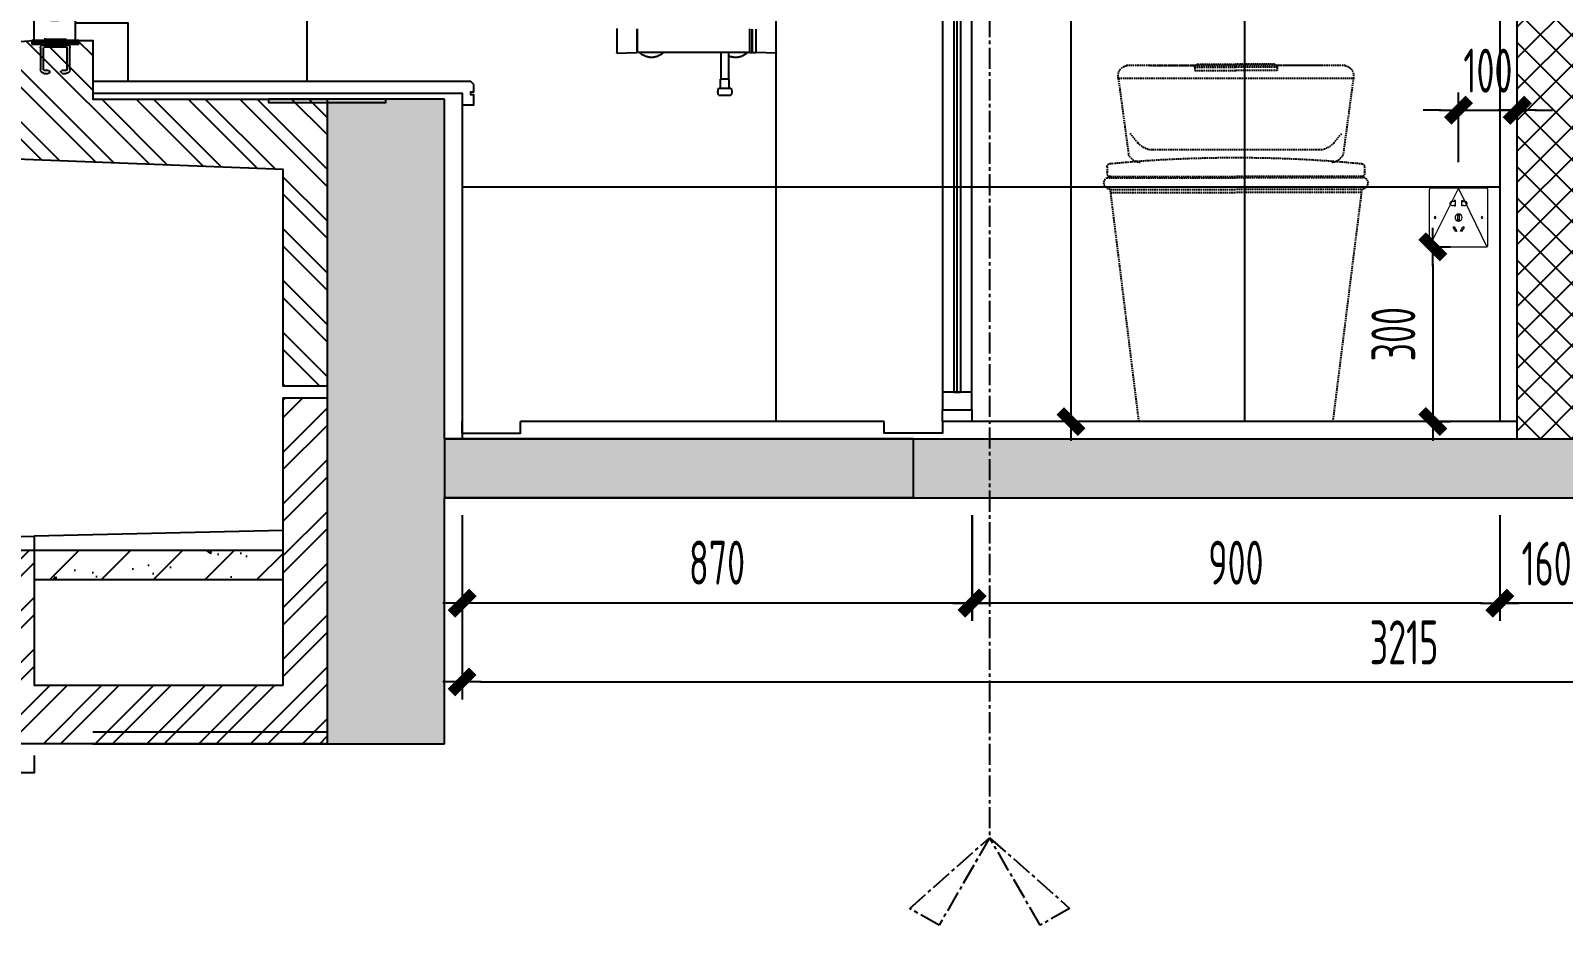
# Model space of a CAD drawing. Header units: inches. Extents: x 96003 to 270950, y -80202 to 65998.
# Drawn here: x 264390 to 267005, y 41716 to 43243 of the extents above; entities that cross this region are included whole.
import ezdxf

# ---------------------------------------------------------------- set-up
doc = ezdxf.new("R2010")
doc.units = ezdxf.units.IN
doc.header["$LTSCALE"] = 10
doc.header["$MEASUREMENT"] = 0
for name, pattern in [('$0$HIDDEN', [0.375, 0.25, -0.125]), ('CENTER2', [1.125, 0.75, -0.125, 0.125, -0.125]), ('DASHED2', [0.375, 0.25, -0.125])]:
    doc.linetypes.add(name, pattern=pattern)
for name, color, linetype in [('$0$LWK-建筑-立面-填充', 8, 'Continuous'), ('01', 200, 'Continuous'), ('02', 251, 'Continuous'), ('A_WALL', 4, 'Continuous'), ('B-DE-H', 8, 'Continuous'), ('EL-03', 3, 'Continuous'), ('EL-1', 1, 'Continuous'), ('EL-FURN', 1, 'Continuous'), ('EL-天花轮廓线', 100, 'Continuous'), ('EL-远看线', 30, 'Continuous'), ('FC-地面造型', 136, 'Continuous'), ('FF-FINISH【完成面】', 20, 'Continuous'), ('WINDOW', 3, 'Continuous'), ('铝膜', 4, 'Continuous')]:
    doc.layers.add(name, color=color, linetype=linetype)
doc.layers.add('F-2', color=145, linetype='Continuous', lineweight=0)
doc.styles.add('CCD_DIM', font='archs.shx', dxfattribs={"width": 0.7})
doc.linetypes.add('ZIGZAG', pattern='A,0.00254,-5.08,[131,ltypeshp.shx,S=5.08,R=0,X=-5.08,Y=0],-10.16,[131,ltypeshp.shx,S=5.08,R=180,X=5.08,Y=0],-5.08', length=20.32254)
doc.dimstyles.new('1.30', dxfattribs={"dimscale": 30, "dimtxt": 2.5, "dimasz": 1, "dimexe": 1, "dimexo": 1.5, "dimgap": 1, "dimtad": 1, "dimdec": 0, "dimrnd": 5, "dimdsep": 46, "dimtxsty": 'CCD_DIM', "dimblk": 'CCD_Dimension_Tick', "dimcen": 1, "dimclrd": 44, "dimclre": 44, "dimclrt": 2, "dimadec": 0, "dimazin": 2, "dimtfac": 1, "dimtdec": 0, "dimtix": 1, "dimtmove": 2, "dimatfit": 3, "dimldrblk": 'CCD_Dimension_Tick', "dimfxl": 5, "dimfxlon": 1, "dimtolj": 1, "dimarcsym": 0})
doc.dimstyles.new('Matrix_30内', dxfattribs={"dimscale": 30, "dimtxt": 2.5, "dimasz": 1, "dimexe": 2, "dimexo": 1.5, "dimgap": 0.6, "dimtad": 1, "dimdec": 0, "dimrnd": 1, "dimzin": 12, "dimdsep": 46, "dimtxsty": 'CCD_DIM', "dimblk": 'CCD_Dimension_Tick', "dimcen": 0.125, "dimclrd": 44, "dimclre": 44, "dimclrt": 50, "dimadec": 0, "dimazin": 0, "dimtfac": 1, "dimtdec": 0, "dimtix": 1, "dimtmove": 2, "dimatfit": 3, "dimldrblk": 'CCD_Leader_Dot', "dimfxl": 5, "dimfxlon": 1, "dimtvp": 1, "dimtolj": 1, "dimtzin": 0, "dimarcsym": 0})

# ---------------------------------------------------------------- blocks, each defined once
blk = doc.blocks.new('CCD_Dimension_Tick')
at = {"color": 0, "linetype": 'ByBlock'}
for p, q in [((-1.091, 0), (0, 0)), ((0, 0), (1.091, 0))]:
    blk.add_line(p, q, dxfattribs=at)
at = {"color": 0, "linetype": 'Continuous', "const_width": 0.608}
blk.add_lwpolyline([(-0.61, -0.61), (0.61, 0.61)], dxfattribs=at)
blk = doc.blocks.new('*D373')
at = {"layer": 'Defpoints', "color": 0, "linetype": 'ByBlock', "transparency": 16777216}
for p in [(263689.4, 43376.3), (263869.4, 43376.3, 0), (265398.5, 42996.3, 0)]:
    blk.add_point(p, dxfattribs=at)
at = {"layer": 'EL-天花轮廓线', "color": 44, "lineweight": -2, "transparency": 16777216}
for p, q in [((263824.4, 43376.3), (263629.4, 43376.3)), ((263689.4, 43026.3), (263689.4, 43346.3)), ((263839.4, 42996.3), (263629.4, 42996.3))]:
    blk.add_line(p, q, dxfattribs=at)
at = {"layer": 'EL-天花轮廓线', "color": 44, "linetype": 'ByBlock', "lineweight": -2, "transparency": 16777216, "xscale": 30, "yscale": 30, "zscale": 30}
for p, rotation in [((263689.4, 43376.3), 90), ((263689.4, 42996.3), 270)]:
    blk.add_blockref('CCD_Dimension_Tick', p, dxfattribs=dict(at, rotation=rotation))
at = {"layer": 'EL-天花轮廓线', "color": 50, "linetype": 'ByBlock', "transparency": 16777216, "insert": (263633.9, 43186.3), "char_height": 75, "attachment_point": 5, "rotation": 90, "style": 'CCD_DIM'}
blk.add_mtext('\\A1;380', dxfattribs=at)
blk = doc.blocks.new('CCD_Leader_Dot')
at = {"color": 0, "linetype": 'ByBlock'}
blk.add_line((-5, 0), (-10, 0), dxfattribs=at)
at = {"color": 0, "linetype": 'ByBlock', "const_width": 5}
blk.add_lwpolyline([(-2.5, 0, 1), (2.5, 0, 1)], format="xyb", close=True, dxfattribs=at)
blk = doc.blocks.new('A$C7C994854')
at = {"color": 0}
blk.add_lwpolyline([(0, 100), (95, 100, -0.414214), (97.5, 97.5), (97.5, 2.5, -0.414214), (95, 0), (0, 0, -0.414214), (-2.5, 2.5), (-2.5, 97.5, -0.414214)], format="xyb", close=True, dxfattribs=at)
for points in [[(40.1, 71.5), (40.1, 70), (42.1, 70), (42.1, 79), (40.1, 79), (40.1, 76.7)], [(54.9, 71.5), (54.9, 70), (52.9, 70), (52.9, 79), (54.9, 79), (54.9, 76.7)]]:
    blk.add_lwpolyline(points, dxfattribs=at)
for points in [[(46.5, 45.5), (48.5, 45.5), (48.5, 54.5), (46.5, 54.5)], [(42.6, 26), (44.4, 27), (39.9, 34.8), (38.1, 33.8)], [(50.6, 27), (52.4, 26), (56.9, 33.8), (55.1, 34.8)]]:
    blk.add_lwpolyline(points, close=True, dxfattribs=at)
for centre, radius in [((47.5, 50), 6), ((7.5, 50), 1.54), ((87.5, 50), 1.54)]:
    blk.add_circle(centre, radius, dxfattribs=at)
for centre, start, end in [((37.1, 74.1), 40.2111, 319.7889), ((57.9, 74.1), 220.2111, 139.7889)]:
    blk.add_arc(centre, 4, start, end, dxfattribs=at)
blk = doc.blocks.new('*U64')
at = {"xscale": -1}
blk.add_blockref('A$C7C994854', (40.4, -29.9), dxfattribs=at)
blk = doc.blocks.new('*U99')
at = {"layer": 'EL-1', "linetype": 'CENTER2', "ltscale": 5}
blk.add_lwpolyline([(-45, 2497.1), (-187, 2623), (-135, 2653), (-45, 2497.1), (45, 2653), (97, 2623), (-45, 2497.1), (-45, -763.6), (97, -889.4), (45, -919.4), (-45, -763.6), (-135, -919.4), (-187, -889.4), (-45, -763.6)], dxfattribs=at)
blk = doc.blocks.new('$0$jfgDFGDFHFuhgaerren32cht15f15dsfdsfsd121墙身-栏板-接头')
at = {"layer": '$0$LWK-建筑-立面-填充'}
h = blk.add_hatch(dxfattribs=at)
h.set_pattern_fill('ANSI32', color=8, scale=10, style=0)
h.set_pattern_definition([(45, (-118960.0216, 1725.9335), (-2.65165043, 2.65165043), []), (45, (-118958.254, 1725.9335), (-2.65165043, 2.65165043), [])])
h.paths.add_polyline_path([(41.8, 0), (-38.2, 0), (-38.2, -6), (41.8, -6)])
for points in [[(-16, 0), (-19, 0), (-19.6, 0, 0.414214), (-16, 3.6)], [(19.3, 0), (22.3, 0), (22.9, 0, -0.414214), (19.3, 3.6)]]:
    blk.add_hatch(color=4).paths.add_polyline_path(points)
at = {"color": 3}
for p, q in [((-38.2, 0), (41.8, 0)), ((-38.2, -6), (-38.2, 0)), ((41.8, 0), (41.8, -6)), ((41.8, -6), (-38.2, -6))]:
    blk.add_line(p, q, dxfattribs=at)
at = {"color": 1}
for p, q in [((-15.2, 0), (-15.2, 3.7)), ((-14.2, 0), (-14.2, 3.7)), ((-13.2, 0), (-13.2, 3.7)), ((-12.2, 0), (-12.2, 3.7)), ((-11.2, 0), (-11.2, 3.7)), ((-10.2, 0), (-10.2, 3.7)), ((-9.2, 0), (-9.2, 3.7)), ((-8.2, 0), (-8.2, 3.7)), ((-7.2, 0), (-7.2, 3.7)), ((-6.2, 0), (-6.2, 3.7)), ((-5.2, 0), (-5.2, 3.7)), ((-4.2, 0), (-4.2, 3.7)), ((-3.2, 0), (-3.2, 3.7)), ((-2.2, 0), (-2.2, 3.7)), ((-1.2, 0), (-1.2, 3.7)), ((-0.2, 0), (-0.2, 3.7)), ((0.8, 0), (0.8, 3.7)), ((1.8, 0), (1.8, 3.7)), ((2.8, 0), (2.8, 3.7)), ((3.8, 0), (3.8, 3.7)), ((4.8, 0), (4.8, 3.7)), ((5.8, 0), (5.8, 3.7)), ((6.8, 0), (6.8, 3.7)), ((7.8, 0), (7.8, 3.7)), ((8.8, 0), (8.8, 3.7)), ((9.8, 0), (9.8, 3.7)), ((10.8, 0), (10.8, 3.7)), ((11.8, 0), (11.8, 3.7)), ((12.8, 0), (12.8, 3.7)), ((13.8, 0), (13.8, 3.7)), ((14.8, 0), (14.8, 3.7)), ((15.8, 0), (15.8, 3.7)), ((16.8, 0), (16.8, 3.7)), ((17.8, 0), (17.8, 3.7)), ((18.8, 0), (18.8, 3.8)), ((-20.2, -9.7), (-20.2, -6)), ((-19.2, -9.7), (-19.2, -6)), ((-18.2, -9.7), (-18.2, -6)), ((-17.2, -9.7), (-17.2, -6)), ((-16.2, -9.7), (-16.2, -6)), ((-15.2, -9.7), (-15.2, -6)), ((-14.2, -9.7), (-14.2, -6)), ((-13.2, -9.7), (-13.2, -6)), ((-12.2, -9.7), (-12.2, -6)), ((-11.2, -9.7), (-11.2, -6)), ((-10.2, -9.7), (-10.2, -6)), ((-9.2, -9.7), (-9.2, -6)), ((-8.2, -9.7), (-8.2, -6)), ((-7.2, -9.7), (-7.2, -6)), ((-6.2, -9.7), (-6.2, -6)), ((-5.2, -9.7), (-5.2, -6)), ((-4.2, -9.7), (-4.2, -6)), ((-3.2, -9.7), (-3.2, -6)), ((-2.2, -9.7), (-2.2, -6)), ((-1.2, -9.7), (-1.2, -6)), ((-0.2, -9.7), (-0.2, -6)), ((0.8, -9.7), (0.8, -6)), ((1.8, -9.7), (1.8, -6)), ((2.8, -9.7), (2.8, -6)), ((3.8, -9.7), (3.8, -6)), ((4.8, -9.7), (4.8, -6)), ((5.8, -9.7), (5.8, -6)), ((6.8, -9.7), (6.8, -6)), ((7.8, -9.7), (7.8, -6)), ((8.8, -9.7), (8.8, -6)), ((9.8, -9.7), (9.8, -6)), ((10.8, -9.7), (10.8, -6)), ((11.8, -9.7), (11.8, -6)), ((12.8, -9.7), (12.8, -6)), ((13.8, -9.7), (13.8, -6)), ((14.8, -9.7), (14.8, -6)), ((15.8, -9.7), (15.8, -6)), ((16.8, -9.7), (16.8, -6)), ((17.8, -9.7), (17.8, -6)), ((18.8, -9.7), (18.8, -6)), ((19.8, -9.7), (19.8, -6)), ((20.8, -9.7), (20.8, -6)), ((21.8, -9.7), (21.8, -6)), ((22.8, -9.7), (22.8, -6)), ((23.8, -9.7), (23.8, -6))]:
    blk.add_line(p, q, dxfattribs=at)
at = {"color": 1, "linetype": '$0$HIDDEN', "ltscale": 0.25}
blk.add_lwpolyline([(20.5, -6, -0.414214), (26.8, -12.2), (26.8, -49.7, -0.414214), (20.5, -56), (13.7, -56, -1), (13.7, -51), (20.5, -51, 0.414214), (21.8, -49.7), (21.8, -12.2, 0.414214), (20.5, -11), (-17, -11, 0.414214), (-18.2, -12.2), (-18.2, -49.7, 0.414214), (-17, -51), (-10.1, -51, -1), (-10.1, -56), (-17, -56, -0.414214), (-23.2, -49.7), (-23.2, -12.2, -0.414214), (-17, -6)], format="xyb", dxfattribs=at)
at = {"color": 4}
for centre, start, end in [((-19.6, 3.6), 270, 0), ((22.9, 3.6), 180, 270)]:
    blk.add_arc(centre, 3.6, start, end, dxfattribs=at)
at = {"color": 1}
for centre, start, end in [((-27.6, -5.2), 321.358, 352.6077), ((31.2, -5.2), 187.3923, 218.642)]:
    blk.add_arc(centre, 6.57, start, end, dxfattribs=at)
blk = doc.blocks.new('14')
at = {"layer": 'B-DE-H'}
h = blk.add_hatch(dxfattribs=at)
h.set_pattern_fill('金属,_O', color=256, scale=25)
h.set_pattern_definition([(45, (0, 0), (-44.194174, 44.194174), []), (45, (29.46, 0), (-44.194174, 44.194174), [])])
h.paths.add_polyline_path([(536771.5, -195952.7), (536771.5, -195462.7), (536846.5, -195462.7), (536846.5, -196052.7), (536246.5, -196052.7), (536246.5, -195722.7), (536346.5, -195722.7), (536346.5, -195952.7)])
at = {"layer": '铝膜'}
blk.add_lwpolyline([(536771.5, -195952.7), (536771.5, -195462.7), (536846.5, -195462.7), (536846.5, -196052.7), (536286.5, -196052.7, 1), (536266.5, -196052.7), (536246.5, -196052.7), (536246.5, -195722.7), (536346.5, -195722.7), (536346.5, -195952.7), (536771.5, -195952.7)], format="xyb", dxfattribs=at)
blk = doc.blocks.new('ewee43')
h = blk.add_hatch(color=250)
h.dxf.hatch_style = 1
h.paths.add_polyline_path([(222824.7, 48765.5), (222824.7, 47665.5), (223024.7, 47665.5), (223024.7, 48085.5), (223824.8, 48085.5), (223824.8, 48185.5), (223024.7, 48185.5), (223024.7, 48765.5)])
at = {"layer": '01'}
h = blk.add_hatch(dxfattribs=at)
h.set_pattern_fill('钢筋混凝土', color=256, scale=25, style=0)
h.set_pattern_definition([(45, (-277622.5, 240690.71), (-44.194174, 44.194174), []), (50, (-277622.5, 240690.7), (179.315046, -15.688034), [18.75, -206.25]), (355, (-277622.5, 240690.7), (-34.687833, 188.048033), [15, -165]), (100.4514, (-277607.56, 240689.4), (144.627345, 172.359886), [15.93505, -175.28553]), (46.1842, (-277622.5, 240740.7), (266.81026, -41.37975), [28.125, -309.375]), (96.6356, (-277600.27, 240737.26), (233.66568, 243.52947), [23.90257, -262.92825]), (351.1842, (-277622.5, 240740.7), (233.66549, 243.52965), [22.5, -247.5]), (21, (-277597.5, 240728.2), (149.226763, -100.654723), [18.75, -206.25]), (326, (-277597.5, 240728.2), (60.82883, 181.28751), [15, -165]), (71.4514, (-277585.06, 240719.82), (210.055657, 80.632624), [15.93505, -175.28553]), (37.5, (-277622.5, 240690.71), (3.039964, 83.2234635), [0, -163, 0, -167.5, 0, -165.625]), (7.5, (-277622.5, 240690.71), (65.767384, 98.602928), [0, -95.5, 0, -159.25, 0, -63.125]), (327.5, (-277678.25, 240690.71), (133.455609, -5.638718), [0, -62.5, 0, -195, 0, -258.75]), (317.5, (-277703.25, 240690.71), (145.796542, 25.026246), [0, -81.25, 0, -129.5, 0, -183.75])])
h.paths.add_polyline_path([(222324.8, 47995.5), (222324.8, 47945.5), (222749.7, 47945.5), (222749.7, 47995.5)])
at = {"layer": 'B-DE-H'}
h = blk.add_hatch(dxfattribs=at)
h.set_pattern_fill('金属,_O', color=256, scale=25)
h.set_pattern_definition([(135, (59699.013, 337917.83), (44.194174, 44.194174), []), (135, (59669.55, 337917.83), (44.194174, 44.194174), [])])
edge = h.paths.add_edge_path()
edge.add_line((222264.7, 48664.1), (222262.2, 48675.5))
edge.add_line((222262.2, 48675.5), (222247.2, 48675.5))
edge.add_line((222247.2, 48675.5), (222244.7, 48664.8))
edge.add_line((222244.7, 48664.8), (222224.7, 48665.5))
edge.add_line((222224.7, 48665.5), (222224.7, 48765.5))
edge.add_line((222224.7, 48765.5), (222174.7, 48765.5))
edge.add_line((222174.7, 48765.5), (222174.7, 48855.5))
edge.add_line((222174.7, 48855.5), (222324.8, 48865.5))
edge.add_line((222324.8, 48865.5), (222424.7, 48865.5))
edge.add_line((222424.7, 48865.5), (222424.7, 48765.5))
edge.add_line((222424.7, 48765.5), (222824.7, 48765.5))
edge.add_line((222824.7, 48765.5), (222824.7, 48275.5))
edge.add_line((222824.7, 48275.5), (222749.7, 48275.5))
edge.add_line((222749.7, 48275.5), (222749.7, 48645.5))
edge.add_line((222749.7, 48645.5), (222264.7, 48664.1))
at = {"layer": '01'}
for p, q in [((222824.7, 48765.5), (222824.7, 47665.5)), ((223024.7, 48765.5), (222824.7, 48765.5)), ((223024.7, 48185.5), (223024.7, 48765.5)), ((223824.8, 48185.5), (223024.7, 48185.5)), ((223824.8, 48085.5), (223824.8, 48185.5)), ((223024.7, 47665.5), (223024.7, 48085.5)), ((223024.7, 48085.5), (223824.8, 48085.5)), ((222824.7, 47665.5), (223024.7, 47665.5))]:
    blk.add_line(p, q, dxfattribs=at)
at = {"layer": '01', "elevation": 0}
blk.add_lwpolyline([(222324.8, 47645.5), (222324.8, 47615.5), (222164.8, 47615.5, 1), (222144.8, 47615.5), (222124.7, 47615.5), (222124.7, 47665.5), (222144.7, 47665.5), (222144.7, 47685.5), (222124.7, 47685.5), (222124.7, 47945.5), (222144.7, 47945.5), (222144.7, 47965.5), (222124.7, 47965.5), (222124.7, 48015.5), (222324.8, 48019.7), (222324.8, 47995.5)], format="xyb", dxfattribs=at)
for points in [[(222749.7, 48029.3), (222324.8, 48019.7)], [(222324.8, 47995.5), (222749.7, 47995.5)], [(222324.8, 47945.5), (222749.7, 47945.5)], [(222424.7, 47685.5), (222824.7, 47685.5)], [(222424.7, 47665.5), (222824.7, 47665.5)]]:
    blk.add_lwpolyline(points, dxfattribs=at)
at = {"layer": 'A_WALL', "elevation": 0}
blk.add_lwpolyline([(222264.7, 48664.1), (222262.2, 48675.5), (222247.2, 48675.5), (222244.7, 48664.8), (222224.7, 48665.5), (222224.7, 48765.5), (222174.7, 48765.5), (222174.7, 48855.5), (222324.8, 48865.5), (222424.7, 48865.5), (222424.7, 48765.5), (222824.7, 48765.5), (222824.7, 48765.5), (222824.7, 48275.5), (222749.7, 48275.5), (222749.7, 48645.5), (222264.7, 48664.1)], dxfattribs=at)
blk.add_lwpolyline([(222924.7, 48765.5), (222724.7, 48765.5), (222724.7, 48759.5), (222924.7, 48759.5)], close=True, dxfattribs=at)
at = {"layer": 'WINDOW', "color": 136, "elevation": 0}
blk.add_lwpolyline([(222324.8, 48935.5), (222352.8, 48935.5), (222352.8, 48900.5), (222366.8, 48900.5), (222366.8, 48935.5), (222394.8, 48935.5), (222394.8, 48865.5), (222324.8, 48865.5)], close=True, dxfattribs=at)
blk.add_lwpolyline([(222324.8, 48935.5), (222352.8, 48935.5), (222352.8, 48900.5), (222366.8, 48900.5), (222366.8, 48935.5), (222394.8, 48935.5), (222394.8, 48865.5), (222324.8, 48865.5)], close=True, dxfattribs=at)
at = {"layer": '01'}
blk.add_blockref('14', (-314021.7, 243718.2, 0), dxfattribs=at)
at = {"layer": 'WINDOW', "color": 136, "extrusion": (0, 0, -1), "zscale": -1}
blk.add_blockref('$0$jfgDFGDFHFuhgaerren32cht15f15dsfdsfsd121墙身-栏板-接头', (-222362.6, 48865.5, 0), dxfattribs=at)
blk = doc.blocks.new('A$C4C492273')
at = {"layer": 'EL-03', "elevation": 0}
blk.add_lwpolyline([(32.1, 25), (27.1, 30), (-617.9, 30), (-617.9, 10), (12.1, 10), (12.1, -10), (12.1, -10), (32.1, -10), (32.1, 7.5), (27.1, 7.5), (27.1, 12.5), (32.1, 12.5), (32.1, 25)], dxfattribs=at)
blk = doc.blocks.new('reer')
h = blk.add_hatch()
h.set_pattern_fill('ANSI37', color=250, scale=300, angle=-90)
h.set_pattern_definition([(225, (327104.933, 211775.273), (-26.516504, 26.516504), []), (135, (327104.933, 211775.273), (26.516504, 26.516504), [])])
h.paths.add_polyline_path([(267026, 42546.3), (266926, 42546.3), (266926, 45466.5), (267026, 45466.5)])
h = blk.add_hatch(color=250)
h.dxf.hatch_style = 1
h.paths.add_polyline_path([(265095.9, 42546.3), (265095.9, 42446.3), (267545.9, 42446.3), (268595.9, 42446.3), (268595.9, 42546.3), (267445.9, 42546.3)])
at = {"color": 5}
for p, q in [((265845.7, 42576.3, 0), (265225.7, 42576.3, 0)), ((266926, 42576.3, 0), (265945.7, 42576.3, 0))]:
    blk.add_line(p, q, dxfattribs=at)
at = {"color": 5, "elevation": 0}
blk.add_lwpolyline([(267026, 42546.3), (266926, 42546.3), (266926, 45466.5), (267026, 45466.5)], close=True, dxfattribs=at)
for points in [[(265125.7, 42576.3), (265125.7, 42556.3), (265225.7, 42556.3), (265225.7, 42576.3)], [(265945.7, 42576.3), (265945.7, 42556.3), (265845.7, 42556.3), (265845.7, 42576.3)]]:
    blk.add_lwpolyline(points, dxfattribs=at)
at = {"layer": '01'}
blk.add_lwpolyline([(265095.9, 42546.3), (265095.9, 42446.3), (267545.9, 42446.3), (267545.9, 42446.3), (268595.9, 42446.3), (268595.9, 42546.3), (267445.9, 42546.3), (267445.9, 42546.3)], close=True, dxfattribs=at)
at = {"layer": 'F-2', "color": 136, "linetype": 'ByBlock', "elevation": 0}
blk.add_lwpolyline([(266776.5, 42874.9), (266825.7, 42974.1), (266874.3, 42874.4)], dxfattribs=at)
at = {"layer": 'FC-地面造型', "color": 136, "linetype": 'ByBlock'}
for p, q in [((264860.9, 44986.3, 0), (264860.9, 43156.5)), ((265660.9, 44986.3, 0), (265660.9, 42576.3, 0)), ((266460.9, 44986.3, 0), (266460.9, 42576.3, 0)), ((266896.2, 42976.3, 0), (265125.9, 42976.3, 0))]:
    blk.add_line(p, q, dxfattribs=at)
at = {"layer": 'FC-地面造型', "color": 1, "linetype": 'ByBlock'}
blk.add_line((266896.2, 44986.3, 0), (266896.2, 42576.3, 0), dxfattribs=at)
at = {"layer": 'FF-FINISH【完成面】', "linetype": 'ByBlock'}
blk.add_line((265125.9, 43136.5), (265125.9, 42546.5), dxfattribs=at)
at = {"layer": 'FF-FINISH【完成面】', "linetype": 'ByBlock', "elevation": 0}
for points in [[(264465.9, 43256.5), (264555.9, 43256.5), (264555.9, 43156.5)], [(265945.7, 42576.3), (265945.7, 42596.3), (265995.7, 42596.3), (265995.7, 42576.3)]]:
    blk.add_lwpolyline(points, dxfattribs=at)
at = {"xscale": 0.96, "yscale": 0.96, "zscale": 0.96}
blk.add_blockref('*U99', (266069.1, 42599.1), dxfattribs=at)
at = {"layer": 'F-2'}
blk.add_blockref('*U64', (266832.9, 42904.3, 0), dxfattribs=at)
at = {"layer": 'FC-地面造型', "color": 20, "linetype": 'ByBlock'}
blk.add_blockref('ewee43', (42071.1, -5639), dxfattribs=at)
at = {"layer": 'FF-FINISH【完成面】', "linetype": 'ByBlock'}
blk.add_blockref('A$C4C492273', (265113.8, 43126.5, 0), dxfattribs=at)
blk = doc.blocks.new('*D492')
at = {"layer": 'Defpoints', "color": 0, "linetype": 'ByBlock', "transparency": 16777216}
for p in [(266896.2, 42596.3), (267055.9, 42596.3), (266896.2, 42266.3)]:
    blk.add_point(p, dxfattribs=at)
at = {"layer": 'FC-地面造型', "color": 44, "linetype": 'ByBlock', "lineweight": -2, "transparency": 16777216}
for p, q in [((266896.2, 42416.3), (266896.2, 42236.3)), ((267055.9, 42416.3), (267055.9, 42236.3)), ((266866.2, 42266.3), (266836.2, 42266.3)), ((267055.9, 42266.3), (266896.2, 42266.3)), ((267085.9, 42266.3), (267115.9, 42266.3))]:
    blk.add_line(p, q, dxfattribs=at)
at = {"layer": 'FC-地面造型', "color": 44, "linetype": 'ByBlock', "lineweight": -2, "transparency": 16777216, "xscale": 30, "yscale": 30, "zscale": 30}
blk.add_blockref('CCD_Dimension_Tick', (266896.2, 42266.3), dxfattribs=at)
at = {"layer": 'FC-地面造型', "color": 44, "linetype": 'ByBlock', "lineweight": -2, "transparency": 16777216, "xscale": 30, "yscale": 30, "zscale": 30, "rotation": 180}
blk.add_blockref('CCD_Dimension_Tick', (267055.9, 42266.3), dxfattribs=at)
at = {"layer": 'FC-地面造型', "color": 2, "linetype": 'ByBlock', "transparency": 16777216, "insert": (266976, 42333.8), "char_height": 75, "attachment_point": 5, "style": 'CCD_DIM'}
blk.add_mtext('\\A1;160', dxfattribs=at)
blk = doc.blocks.new('*D493')
at = {"layer": 'Defpoints', "color": 0, "linetype": 'ByBlock', "transparency": 16777216}
for p in [(265995.9, 42596.3, 0), (266896.2, 42416.3), (265995.9, 42266.3)]:
    blk.add_point(p, dxfattribs=at)
at = {"layer": 'FC-地面造型', "color": 44, "linetype": 'ByBlock', "lineweight": -2, "transparency": 16777216}
for p, q in [((265995.9, 42416.3), (265995.9, 42236.3)), ((266896.2, 42371.3), (266896.2, 42236.3)), ((266866.2, 42266.3), (266025.9, 42266.3))]:
    blk.add_line(p, q, dxfattribs=at)
at = {"layer": 'FC-地面造型', "color": 44, "linetype": 'ByBlock', "lineweight": -2, "transparency": 16777216, "xscale": 30, "yscale": 30, "zscale": 30, "rotation": 180}
blk.add_blockref('CCD_Dimension_Tick', (265995.9, 42266.3), dxfattribs=at)
at = {"layer": 'FC-地面造型', "color": 44, "linetype": 'ByBlock', "lineweight": -2, "transparency": 16777216, "xscale": 30, "yscale": 30, "zscale": 30}
blk.add_blockref('CCD_Dimension_Tick', (266896.2, 42266.3), dxfattribs=at)
at = {"layer": 'FC-地面造型', "color": 2, "linetype": 'ByBlock', "transparency": 16777216, "insert": (266446, 42335.4), "char_height": 75, "attachment_point": 5, "style": 'CCD_DIM'}
blk.add_mtext('\\A1;900', dxfattribs=at)
blk = doc.blocks.new('*D494')
at = {"layer": 'Defpoints', "color": 0, "linetype": 'ByBlock', "transparency": 16777216}
for p in [(265125.9, 42596.3), (265995.7, 42591.3), (265125.9, 42266.3)]:
    blk.add_point(p, dxfattribs=at)
at = {"layer": 'FC-地面造型', "color": 44, "linetype": 'ByBlock', "lineweight": -2, "transparency": 16777216}
for p, q in [((265125.9, 42416.3), (265125.9, 42236.3)), ((265995.7, 42416.3), (265995.7, 42236.3)), ((265965.7, 42266.3), (265155.9, 42266.3))]:
    blk.add_line(p, q, dxfattribs=at)
at = {"layer": 'FC-地面造型', "color": 44, "linetype": 'ByBlock', "lineweight": -2, "transparency": 16777216, "xscale": 30, "yscale": 30, "zscale": 30, "rotation": 180}
blk.add_blockref('CCD_Dimension_Tick', (265125.9, 42266.3), dxfattribs=at)
at = {"layer": 'FC-地面造型', "color": 44, "linetype": 'ByBlock', "lineweight": -2, "transparency": 16777216, "xscale": 30, "yscale": 30, "zscale": 30}
blk.add_blockref('CCD_Dimension_Tick', (265995.7, 42266.3), dxfattribs=at)
at = {"layer": 'FC-地面造型', "color": 2, "linetype": 'ByBlock', "transparency": 16777216, "insert": (265560.8, 42335.4), "char_height": 75, "attachment_point": 5, "style": 'CCD_DIM'}
blk.add_mtext('\\A1;870', dxfattribs=at)
blk = doc.blocks.new('*D495')
at = {"layer": 'Defpoints', "color": 0, "linetype": 'ByBlock', "transparency": 16777216}
for p in [(265125.9, 42691.2, 0), (268339.9, 42461.9), (268339.9, 42131.9)]:
    blk.add_point(p, dxfattribs=at)
at = {"layer": 'FC-地面造型', "color": 44, "linetype": 'ByBlock', "lineweight": -2, "transparency": 16777216}
for p, q in [((265125.9, 42281.9), (265125.9, 42101.9)), ((268339.9, 42281.9), (268339.9, 42101.9)), ((265155.9, 42131.9), (268309.9, 42131.9))]:
    blk.add_line(p, q, dxfattribs=at)
at = {"layer": 'FC-地面造型', "color": 44, "linetype": 'ByBlock', "lineweight": -2, "transparency": 16777216, "xscale": 30, "yscale": 30, "zscale": 30, "rotation": 180}
blk.add_blockref('CCD_Dimension_Tick', (265125.9, 42131.9), dxfattribs=at)
at = {"layer": 'FC-地面造型', "color": 44, "linetype": 'ByBlock', "lineweight": -2, "transparency": 16777216, "xscale": 30, "yscale": 30, "zscale": 30}
blk.add_blockref('CCD_Dimension_Tick', (268339.9, 42131.9), dxfattribs=at)
at = {"layer": 'FC-地面造型', "color": 2, "linetype": 'ByBlock', "transparency": 16777216, "insert": (266732.9, 42199.4), "char_height": 75, "attachment_point": 5, "style": 'CCD_DIM'}
blk.add_mtext('\\A1;3215', dxfattribs=at)
blk = doc.blocks.new('A$C4EF66415')
at = {"linetype": 'DASHED2'}
for p, q in [((38.2, 607.4), (411.8, 607.4)), ((78.8, 607.4), (155.6, 607.4)), ((154.8, 604.6), (225, 604.6)), ((154.8, 604.6), (154.8, 599.2)), ((160.2, 610), (225, 610)), ((289.8, 610), (225, 610)), ((295.2, 604.6), (225, 604.6)), ((371.2, 607.4), (294.4, 607.4)), ((295.2, 604.6), (295.2, 599.2)), ((425.5, 585.7), (24.5, 585.7)), ((24.5, 585.7), (42, 455.8)), ((154.8, 599.2), (225, 599.2)), ((295.2, 599.2), (225, 599.2)), ((425.5, 585.7), (408, 455.8)), ((58, 475.4), (44.5, 491.8)), ((392, 475.4), (405.5, 491.8)), ((83.2, 463.5), (366.8, 463.5)), ((5.4, 434.7), (5.4, 423.4)), ((444.6, 434.7), (444.6, 423.4)), ((4.3, 415.8), (225, 415.8)), ((10.9, 417.9), (225, 417.9)), ((10.9, 396.2), (225, 396.2)), ((439.1, 417.9), (225, 417.9)), ((445.7, 415.8), (225, 415.8)), ((439.1, 396.2), (225, 396.2)), ((10.9, 390.8), (225, 390.8)), ((439.1, 390.8), (225, 390.8))]:
    blk.add_line(p, q, dxfattribs=at)
at = {"linetype": 'DASHED2', "elevation": 0}
blk.add_lwpolyline([(10.2, 396.2), (59.7, 0), (390.3, 0), (439.1, 396.2)], dxfattribs=at)
at = {"linetype": 'DASHED2'}
for centre, radius, start, end in [((42.1, 589.8), 18, 102.3298, 193.2281), ((160.2, 604.6), 5.43, 90, 180), ((289.8, 604.6), 5.43, 0, 90), ((407.9, 589.8), 18, 346.7719, 77.6702), ((83.2, 496.1), 32.6, 219.4481, 270), ((366.8, 496.1), 32.6, 270, 320.5519), ((222.5, -1726), 2176.5, 89.9352, 95.5952), ((62.7, 464.5), 22.4, 202.7004, 267.2736), ((227.5, -1726), 2176.5, 84.4048, 90.0648), ((387.3, 464.5), 22.4, 272.7264, 337.2996), ((10.9, 434.7), 5.43, 95.5952, 180), ((10.9, 423.4), 5.43, 180, 270), ((439.1, 423.4), 5.43, 270, 0), ((439.1, 434.7), 5.43, 0, 84.4048), ((10.9, 407.1), 10.9, 90, 270), ((439.1, 407.1), 10.9, 270, 90)]:
    blk.add_arc(centre, radius, start, end, dxfattribs=at)
blk = doc.blocks.new('A$C1E712B13')
at = {"linetype": 'DASHED2', "ltscale": 200}
for p, q in [((-220.2, -21), (-220.2, 21)), ((-186.2, -19.8), (-186.2, 19.8)), ((-179.5, 19.8), (-179.5, -19.8)), ((-179.1, 19.8), (-179.1, -19.8)), ((-175.2, -20.3), (-175.2, 20.3)), ((16.3, -20.3), (16.3, 20.3)), ((16.3, 16.3), (17.2, 16.3)), ((16.3, 16.3), (17.2, 16.3)), ((17.2, 19.6), (17.2, -19.6)), ((51.2, 21), (51.2, -21)), ((-219.7, -21.5), (-186.8, -20.1)), ((-179.8, -20.1), (-186, -20.1)), ((-179.1, -17.7), (-179.5, -17.7)), ((-179.1, -17.7), (-179.5, -17.7)), ((-175.5, -20.1), (-178.8, -20.1)), ((-175.5, -20.1), (-178.8, -20.1)), ((-175.2, -20.3), (-170.4, -20.3)), ((-170.3, -20.3), (-170.4, -20.3)), ((-170, -20.3), (-170.3, -20.3)), ((-170.3, -20.3), (-166.4, -20.3)), ((-170.1, -20.3), (-166.6, -20.3)), ((-169.5, -20.3), (-170, -20.3)), ((-169, -20.2), (-169.5, -20.3)), ((-168.3, -20.2), (-169, -20.2)), ((-167.7, -20.2), (-168.3, -20.2)), ((-167.1, -20.3), (-167.7, -20.2)), ((-166.7, -20.3), (-167.1, -20.3)), ((-166.4, -20.3), (-166.7, -20.3)), ((-166.3, -20.3), (-166.4, -20.3)), ((-166.3, -20.3), (16.3, -20.3)), ((-139.6, -65.8), (-139.6, -20.3)), ((-126.2, -20.3), (-126.2, -65.8)), ((16.3, -16.3), (17.2, -16.3)), ((16.3, -16.3), (17.2, -16.3)), ((50.6, -21.5), (17.8, -20.1)), ((-140, -81.3), (-140, -65.8)), ((-125.7, -81.3), (-125.7, -65.8)), ((-122.6, -81.3), (-143.2, -81.3)), ((-122.6, -93.2), (-143.2, -93.2))]:
    blk.add_line(p, q, dxfattribs=at)
blk.add_lwpolyline([(-140, -65.8), (-125.7, -65.8)], dxfattribs=at)
for centre, radius, start, end in [((-219.7, -21), 0.563, 180, 272.4195), ((-186.8, -19.6), 0.563, 272.4195, 0.0002), ((-186, -19.8), 0.287, 180, 270), ((-179.8, -19.8), 0.287, 270, 0), ((-178.8, -19.8), 0.287, 180, 270), ((-175.5, -19.8), 0.287, 270, 0), ((-151.3, 0), 28.7, 225.1984, 294.1303), ((-7.7, 0), 28.7, 225.1984, 314.8019), ((17.8, -19.6), 0.563, 179.9998, 267.5805), ((50.7, -21), 0.563, 267.5805, 0), ((-131.4, -87.3), 13.2, 153.0085, 206.9915), ((-134.3, -87.3), 13.2, 333.0085, 26.9915)]:
    blk.add_arc(centre, radius, start, end, dxfattribs=at)
blk = doc.blocks.new('*D496')
at = {"layer": 'Defpoints', "color": 0, "linetype": 'ByBlock', "transparency": 16777216}
for p in [(266926, 43107.6), (266825.7, 42974.1, 0), (266926, 42974.4, 0)]:
    blk.add_point(p, dxfattribs=at)
at = {"layer": 'FC-地面造型', "color": 44, "lineweight": -2, "transparency": 16777216}
for p, q in [((266825.7, 43019.1), (266825.7, 43137.6)), ((266926, 43019.4), (266926, 43137.6)), ((266795.7, 43107.6), (266765.7, 43107.6)), ((266825.7, 43107.6), (266926, 43107.6)), ((266956, 43107.6), (266986, 43107.6))]:
    blk.add_line(p, q, dxfattribs=at)
at = {"layer": 'FC-地面造型', "color": 44, "linetype": 'ByBlock', "lineweight": -2, "transparency": 16777216, "xscale": 30, "yscale": 30, "zscale": 30}
blk.add_blockref('CCD_Dimension_Tick', (266825.7, 43107.6), dxfattribs=at)
at = {"layer": 'FC-地面造型', "color": 44, "linetype": 'ByBlock', "lineweight": -2, "transparency": 16777216, "xscale": 30, "yscale": 30, "zscale": 30, "rotation": 180}
blk.add_blockref('CCD_Dimension_Tick', (266926, 43107.6), dxfattribs=at)
at = {"layer": 'FC-地面造型', "color": 2, "linetype": 'ByBlock', "transparency": 16777216, "insert": (266875.9, 43175.1), "char_height": 75, "attachment_point": 5, "style": 'CCD_DIM'}
blk.add_mtext('\\A1;100', dxfattribs=at)
blk = doc.blocks.new('*D497')
at = {"layer": 'Defpoints', "color": 0, "linetype": 'ByBlock', "transparency": 16777216}
for p in [(266779.7, 42874.4, 0), (266779.7, 42576.3, 0), (266782.1, 42576.3)]:
    blk.add_point(p, dxfattribs=at)
at = {"layer": 'FC-地面造型', "color": 44, "lineweight": -2, "transparency": 16777216}
for p, q in [((266782.1, 42874.4), (266812.1, 42874.4)), ((266782.1, 42844.4), (266782.1, 42606.3)), ((266782.1, 42576.3), (266812.1, 42576.3))]:
    blk.add_line(p, q, dxfattribs=at)
at = {"layer": 'FC-地面造型', "color": 44, "linetype": 'ByBlock', "lineweight": -2, "transparency": 16777216, "xscale": 30, "yscale": 30, "zscale": 30}
for p, rotation in [((266782.1, 42874.4), 90), ((266782.1, 42576.3), 270)]:
    blk.add_blockref('CCD_Dimension_Tick', p, dxfattribs=dict(at, rotation=rotation))
at = {"layer": 'FC-地面造型', "color": 2, "linetype": 'ByBlock', "transparency": 16777216, "insert": (266714.6, 42725.3), "char_height": 75, "attachment_point": 5, "rotation": 90, "style": 'CCD_DIM'}
blk.add_mtext('\\A1;300', dxfattribs=at)
blk = doc.blocks.new('*D498')
at = {"layer": 'Defpoints', "color": 0, "linetype": 'ByBlock', "transparency": 16777216}
for p in [(266170.7, 44377.6), (266164.6, 42576.3), (266170.7, 42576.3, 0)]:
    blk.add_point(p, dxfattribs=at)
at = {"layer": 'FC-地面造型', "color": 44, "lineweight": -2, "transparency": 16777216}
for p, q in [((266164.6, 44377.6), (266134.6, 44377.6)), ((266164.6, 44347.6), (266164.6, 42606.3)), ((266164.6, 42576.3), (266134.6, 42576.3))]:
    blk.add_line(p, q, dxfattribs=at)
at = {"layer": 'FC-地面造型', "color": 44, "linetype": 'ByBlock', "lineweight": -2, "transparency": 16777216, "xscale": 30, "yscale": 30, "zscale": 30}
for p, rotation in [((266164.6, 44377.6), 90), ((266164.6, 42576.3), 270)]:
    blk.add_blockref('CCD_Dimension_Tick', p, dxfattribs=dict(at, rotation=rotation))
at = {"layer": 'FC-地面造型', "color": 2, "linetype": 'ByBlock', "transparency": 16777216, "insert": (266097.1, 43476.9), "char_height": 75, "attachment_point": 5, "rotation": 90, "style": 'CCD_DIM'}
blk.add_mtext('\\A1;1800', dxfattribs=at)
blk = doc.blocks.new('trytru')
at = {"color": 8}
for p, q in [((128521.6, -117328.1, -6.9), (128521.6, -115358.1, 0)), ((128571.6, -115358.1, 0), (128571.6, -117328.1, -6.9))]:
    blk.add_line(p, q, dxfattribs=at)
at = {"layer": '02', "color": 250, "linetype": 'ZIGZAG'}
blk.add_line((128546.6, -117328.1, -6.9), (128546.6, -115358.1, 0), dxfattribs=at)
at = {"layer": 'EL-天花轮廓线', "color": 30, "elevation": -6.9}
blk.add_lwpolyline([(128571.6, -117358.1), (128521.6, -117358.1), (128521.6, -117328.1), (128571.6, -117328.1)], close=True, dxfattribs=at)
at = {"layer": 'EL-远看线', "color": 12, "ltscale": 0.5, "elevation": -6.9}
blk.add_lwpolyline([(128552.6, -115358.1), (128552.6, -117327.1), (128551.6, -117328.1), (128541.6, -117328.1), (128540.5, -117327.1), (128540.6, -115358.1)], dxfattribs=at)

msp = doc.modelspace()

# ---------------------------------------------------------------- block references
at = {"layer": 'EL-FURN', "xscale": -1}
for name, p in [('A$C1E712B13', (265441.3, 43226.3, 0)), ('A$C4EF66415', (266670.9, 42576.3, 0))]:
    msp.add_blockref(name, p, dxfattribs=at)
at = {"layer": 'FC-地面造型', "color": 8, "linetype": 'ByBlock', "xscale": -1}
msp.add_blockref('trytru', (394517.3, 159954.3, 6.9), dxfattribs=at)
at = {"layer": 'FF-FINISH【完成面】', "linetype": 'ByBlock'}
msp.add_blockref('reer', (0, 0), dxfattribs=at)

# ---------------------------------------------------------------- dimensions: what is measured, and where the dimension line sits
at = {"layer": 'EL-天花轮廓线', "color": 136, "linetype": 'ByBlock'}
dim = msp.add_linear_dim(base=(263689.4, 43376.3), p1=(265398.5, 42996.3, 0), p2=(263869.4, 43376.3, 0), angle=90, dimstyle='Matrix_30内', dxfattribs=at)
dim.commit()
dim.dimension.update_dxf_attribs({"geometry": '*D373', "text_midpoint": (263633.9, 43186.3)})
at = {"layer": 'FC-地面造型', "color": 138, "linetype": 'ByBlock'}
for base, p1, p2, picture, middle in [((266164.6, 42576.3), (266170.7, 44377.6), (266170.7, 42576.3, 0), '*D498', (266097.1, 43476.9)), ((266782.1, 42576.3), (266779.7, 42874.4, 0), (266779.7, 42576.3, 0), '*D497', (266714.6, 42725.3))]:
    dim = msp.add_linear_dim(base=base, p1=p1, p2=p2, angle=90, dimstyle='1.30', dxfattribs=at)
    dim.commit()
    dim.dimension.update_dxf_attribs({"geometry": picture, "text_midpoint": middle})
dim = msp.add_linear_dim(base=(266926, 43107.6), p1=(266825.7, 42974.1, 0), p2=(266926, 42974.4, 0), dimstyle='1.30', dxfattribs=at)
dim.commit()
dim.dimension.update_dxf_attribs({"geometry": '*D496', "text_midpoint": (266875.9, 43175.1)})
at = {"layer": 'FC-地面造型', "color": 30, "linetype": 'ByBlock'}
for base, p1, p2, picture, middle in [((268339.9, 42131.9), (265125.9, 42691.2, 0), (268339.9, 42461.9), '*D495', (266732.9, 42199.4)), ((265125.9, 42266.3, 0), (265995.7, 42591.3, 0), (265125.9, 42596.3, 0), '*D494', (265560.8, 42335.4, 0)), ((265995.9, 42266.3, 0), (266896.2, 42416.3, 0), (265995.9, 42596.3, 0), '*D493', (266446, 42335.4, 0)), ((266896.2, 42266.3, 0), (267055.9, 42596.3, 0), (266896.2, 42596.3, 0), '*D492', (266976, 42333.8, 0))]:
    dim = msp.add_linear_dim(base=base, p1=p1, p2=p2, angle=180, dimstyle='1.30', dxfattribs=at)
    dim.commit()
    dim.dimension.update_dxf_attribs({"geometry": picture, "text_midpoint": middle})

doc.saveas('drawing.dxf')
